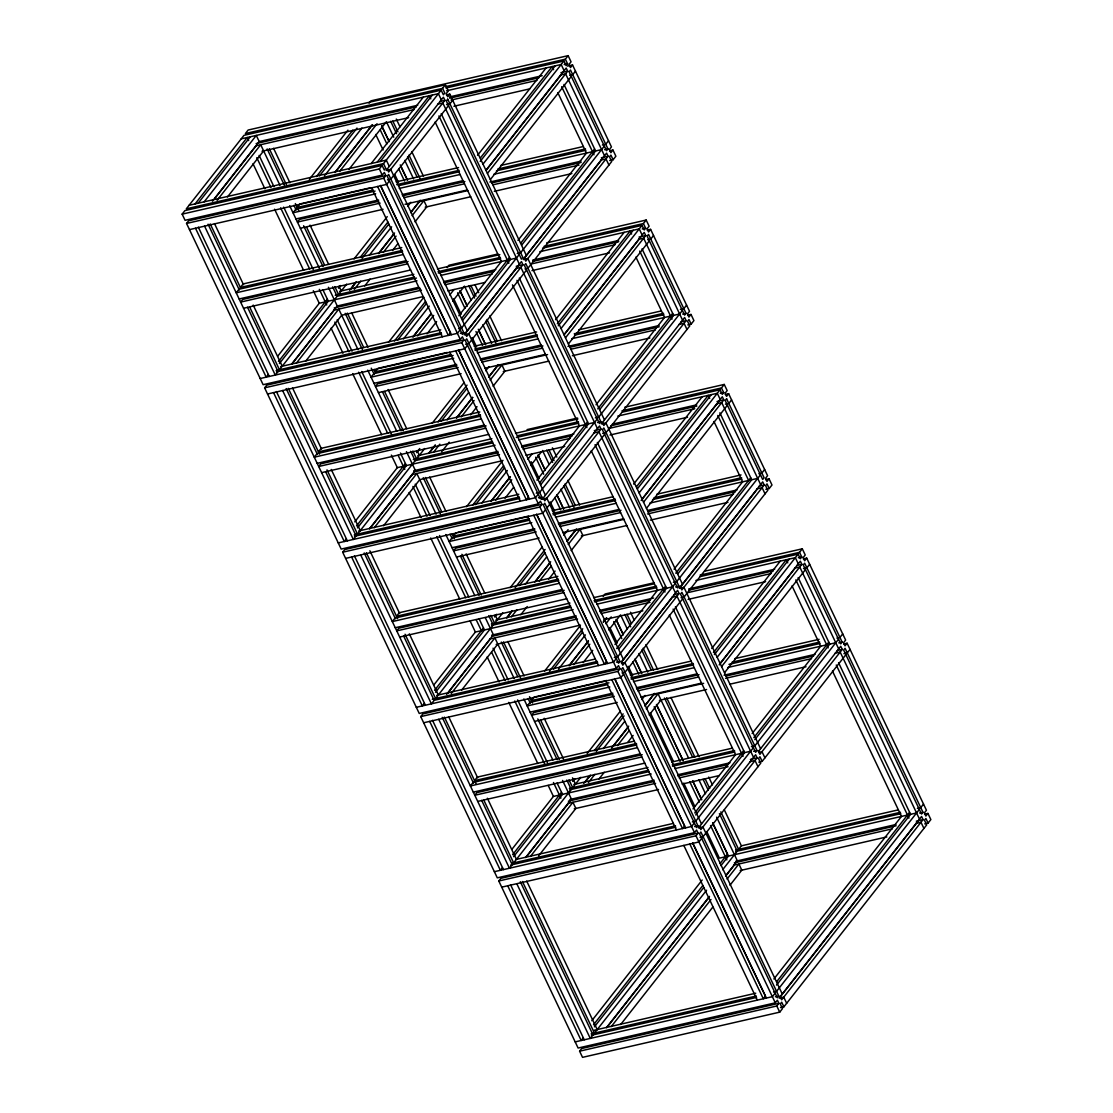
<?xml version="1.0" encoding="UTF-8"?>
<svg xmlns="http://www.w3.org/2000/svg" width="1113" height="1113" viewBox="0 0 1113 1113"><rect width="100%" height="100%" fill="white"/><g stroke="black" fill="none" stroke-linecap="round" stroke-linejoin="round"><path stroke-width="1.5" d="M780.533 1007.599L783.9 1006.82L781.702 1002.187L780.283 1003.982L782.495 1008.628L779.726 1012.148L582.53 1057.35L579.595 1051.187L776.791 1005.985L778.877 1003.328L777.389 1000.184L775.302 1002.841L578.106 1048.043L498.791 880.995L695.987 835.793L698.074 833.136L696.571 830.006L694.498 832.663L497.288 877.851L420.728 716.605L617.924 671.403L620.011 668.76L618.522 665.616L616.435 668.273L419.239 713.461L342.679 552.215L539.875 507.027L541.961 504.37L540.459 501.226L538.386 503.883L341.176 549.085L264.616 387.839L461.812 342.637L463.898 339.98L462.41 336.836L460.323 339.493L263.127 384.695L186.553 223.449L383.762 178.247L385.835 175.59L384.347 172.445L382.26 175.103L185.064 220.304L182.142 214.141L184.911 210.607L382.107 165.406L384.305 170.052L385.724 168.258L383.512 163.611L441.165 90.153L443.377 94.786L444.783 92.991L442.584 88.358L445.353 84.825L448.275 90.988L446.188 93.645L447.69 96.789L449.777 94.132L526.338 255.378M195.095 203.902L247.211 137.497L248.686 140.6M198.156 203.206L250.272 136.802M186.553 223.449L188.64 220.791L385.835 175.59M204.166 201.829L256.282 135.424L259.218 141.588L212.416 201.216M214.698 198.615L256.185 145.761M217.105 200.298L260.706 144.732L280.003 185.384M227.469 196.973L263.628 150.895M309.358 179.29L347.91 130.165M369.085 103.203L370.921 100.852L568.131 55.65L571.052 61.813L568.966 64.471L570.454 67.615L572.541 64.957L611.454 146.916L609.368 149.573L610.87 152.704L612.943 150.046L615.879 156.21L613.11 159.743L609.743 160.522M316.44 176.55L352.849 130.151M319.501 175.854L356.981 128.092M324.44 175.84L361.92 128.078M334.874 172.445L372.354 124.698M335.055 172.529L372.535 124.781M339.576 171.499L377.057 123.738M348.926 169.482L386.406 121.72L393.752 137.191M371.199 163.541L423.316 97.137M377.21 162.164L429.326 95.76L430.801 98.848M380.27 161.468L432.387 95.05M182.142 214.141L379.338 168.939L382.107 165.406M387.241 169.079L443.419 97.193L444.908 100.323L388.618 172.056L387.129 168.912M389.453 180.89L386.684 184.41L189.488 229.612M448.525 105.624L390.858 179.082L387.491 179.861M452.699 100.295L449.93 103.829L446.563 104.594M277.777 356.118L319.264 303.265L417.013 280.852M354.059 258.926L387.254 216.632M268.289 374.497L266.202 377.154L195.498 228.235M278.473 361.516L327.361 299.23M360.069 257.548L387.908 222.071M279.405 363.534L328.335 301.178L322.895 289.825M338.491 288.239L340.634 285.512M362.059 258.216L388.827 224.103M264.616 387.839L266.703 385.181L463.898 339.98M346.644 284.135L338.519 294.486L334.804 286.639M369.14 255.475L391.623 226.815M407.692 206.35L410.906 202.26M291.536 364.243L337.267 305.978L328.391 287.265M349.579 290.298L355.993 282.104M378.49 253.458L394.545 232.979M410.614 212.513L420.255 200.229M291.689 364.354L334.234 310.151M350.832 289.018L356.174 282.187M378.67 253.541L393.654 234.44M410.794 212.597L419.364 201.69M296.225 363.325L338.769 309.108L358.066 349.76M354.282 289.338L360.709 281.158M383.192 252.498L396.047 236.123M412.102 215.658L423.886 200.646L426.808 206.809L415.038 221.821M305.532 361.363L341.691 315.285L422.676 296.712M364.702 285.958L370.059 279.126M392.541 250.481L397.898 243.65M477.56 155.291L546.093 67.963M480.357 158.004L552.104 66.585L553.578 69.674M480.204 161.399L555.164 65.876M483 164.112L563.943 60.978L566.155 65.611L567.56 63.817L565.362 59.184L568.131 55.65M485.936 170.289L566.183 68.018L567.686 71.149L487.424 173.419M486.103 170.372L561.077 74.849M490.346 179.583L571.289 76.449M575.477 71.121L572.708 74.654L569.689 75.336M388.493 342.317L423.83 297.282M447.134 267.593L448.984 265.242L497.859 254.028M394.503 340.94L425.556 301.373M397.564 340.244L426.474 303.39M403.574 338.867L429.27 306.117M412.923 336.836L431.134 313.643M413.104 336.919L431.315 313.727M417.625 335.889L433.694 315.424M449.763 294.945L454.034 289.491M426.989 333.858L436.616 321.587M452.685 301.108L464.469 286.111L471.077 300.023M458.834 315.73L501.379 261.527L435.127 122.013M517.962 240.394L586.495 153.051L557.85 92.713M461.658 318.415L509.476 257.493M520.759 243.107L594.592 149.017M462.591 320.433L510.45 259.44L441.221 113.665M521.677 245.124L595.566 150.978L563.985 84.449M460.17 329.796L457.401 333.33L260.192 378.531M519.228 254.543L461.575 328.001L458.556 328.697M604.345 146.067L520.634 252.734L517.267 253.514M608.533 140.739L605.764 144.273L602.397 145.052M463.773 332.648L462.368 334.443L387.254 176.244L388.66 174.449L463.773 332.648L460.406 333.413M607.962 148.919L606.557 150.714L569.091 71.802L570.496 70.008L607.962 148.919L604.596 149.685M516.349 268.414L464.232 334.818L468.768 333.775L545.328 495.021M601.479 159.938L523.305 259.552L527.826 258.522L604.387 419.768M522.957 264.713L466.681 336.432L465.192 333.302L521.468 261.569L522.957 264.713L516.223 266.257M608.088 156.251L525.739 261.179L524.251 258.035L606.599 153.107L608.088 156.251L601.34 157.796M467.516 345.267L464.747 348.8L267.537 394.002M526.574 270.014L468.921 343.472L465.554 344.251M354.769 521.858L397.313 467.655L495.076 445.242M432.108 423.316L464.232 382.385M346.352 538.887L344.265 541.53L273.548 392.625M356.536 525.906L405.41 463.62M438.119 421.938L467.029 385.098M357.468 527.91L406.384 465.568L400.43 453.033M416.554 452.629L419.768 448.525M441.179 421.243L466.89 388.493M342.679 552.215L344.752 549.558L541.961 504.37M424.707 448.511L416.582 458.862L412.853 451.029M447.189 419.865L468.615 392.569M485.741 370.74L488.955 366.65M369.599 528.633L415.33 470.354L406.44 451.655M428.7 453.325L435.127 445.13M456.539 417.834L472.608 397.369M488.677 376.904L498.304 364.619M369.753 528.745L412.297 474.541M428.881 453.408L435.308 445.214M456.72 417.918L472.788 397.452M488.857 376.987L497.414 366.066M374.274 527.715L416.819 473.498L436.115 514.15M433.402 452.365L439.83 444.184M461.255 416.888L474.096 400.513M490.165 380.048L501.949 365.036L504.871 371.199L493.087 386.211M383.582 525.739L419.74 479.661L502.422 460.712M441.694 451.711L449.179 442.153M470.604 414.871L477.032 406.676M555.61 319.681L624.156 232.353M557.349 323.758L630.167 230.975L631.628 234.064M558.267 325.789L633.227 230.266M561.063 328.502L642.006 225.369L644.204 230.001L645.623 228.207L643.411 223.56L646.18 220.04L649.116 226.203L647.029 228.861L648.517 232.005L650.604 229.348L689.517 311.292L687.431 313.949L688.919 317.094L691.006 314.436L693.928 320.6L691.159 324.133L687.792 324.899M563.985 334.665L644.246 232.394L645.735 235.539L565.474 337.809M564.166 334.749L639.126 239.239M568.409 343.973L649.352 240.839M653.526 235.511L650.757 239.045L647.738 239.726M466.542 506.707L502.965 460.309M472.552 505.33L503.619 465.749M475.627 504.62L504.537 467.78M456.08 532.696L453.311 536.229L529.231 518.825M481.637 503.243L507.333 470.493M490.986 501.226L510.255 476.67M491.167 501.309L510.436 476.754M495.688 500.28L511.743 479.8M527.812 459.335L532.097 453.881M505.038 498.248L513.608 487.341M530.748 465.498L541.447 451.85M536.897 480.12L579.428 425.903L512.439 284.831M596.025 404.77L664.558 317.442L635.899 257.103M539.708 482.805L587.525 421.883M597.751 408.861L672.655 313.407M540.64 484.823L588.513 423.83L519.284 278.055M599.74 409.514L673.629 315.369L642.034 248.839M538.219 494.186L535.45 497.72L338.255 542.907M597.291 418.919L539.638 492.391L536.257 493.156M682.408 310.457L598.697 417.125L595.33 417.904M686.582 305.129L683.813 308.663L680.446 309.428M541.836 497.038L540.431 498.833L465.304 340.634L466.723 338.839L541.836 497.038L538.469 497.803M600.895 421.771L599.49 423.566L524.376 265.367L525.781 263.572L600.895 421.771L597.528 422.537M686.025 313.296L684.606 315.104L647.14 236.193L648.559 234.398L686.025 313.296L682.659 314.075M542.295 499.208L599.531 425.959L601.02 429.103L544.73 500.822L543.241 497.678M601.354 423.942L684.648 317.497L686.137 320.641L603.803 425.556L602.314 422.425M545.565 509.657L542.796 513.19L345.6 558.392M546.984 507.862L604.637 434.39M433.889 684.898L475.376 632.045L573.125 609.632M510.171 587.706L542.295 546.775M424.401 703.263L422.314 705.92L351.611 557.015M434.585 690.297L483.473 628.01M515.11 587.692L545.092 549.488M435.517 692.3L484.447 629.958L479.007 618.605M494.603 617.005L496.746 614.279M519.242 585.633L544.939 552.883M420.728 716.605L422.815 713.948L620.011 668.76M597.737 662.819L434.251 700.3L431.399 703.847L360.682 554.928M502.756 612.901L494.631 623.252L490.916 615.419M525.253 584.255L546.664 556.959M563.804 535.13L568.089 529.663M446.591 694.373L493.379 634.744L485.254 617.604M506.763 617.701L512.119 610.884M534.602 582.224L550.671 561.759M566.726 541.294L576.367 529.009M447.802 693.135L490.346 638.932M506.944 617.785L512.286 610.967M535.854 580.944L549.78 563.206M566.907 541.377L575.477 530.456M451.266 693.455L494.882 637.888L514.178 678.54M511.465 616.755L516.822 609.924M539.304 581.278L551.088 566.267M568.214 544.438L579.998 529.426L582.92 535.59L571.15 550.601M461.645 690.13L497.803 644.051M520.814 614.738L527.242 606.543M548.653 579.247L555.081 571.066M633.673 484.072L702.206 396.743M636.469 486.784L708.216 395.365L709.691 398.454M637.387 488.816L711.277 394.656M639.112 492.892L720.055 389.745L722.267 394.392L723.673 392.597L721.474 387.95L724.243 384.43L727.165 390.593L725.078 393.251L726.566 396.381L728.653 393.738L767.567 475.682L765.494 478.34L766.982 481.484L769.069 478.827L771.991 484.99L769.222 488.524L765.855 489.289M642.048 499.055L722.309 396.785L723.798 399.929L643.537 502.2M641.158 500.502L717.189 403.629M646.458 508.363L727.401 405.229M731.589 399.901L728.82 403.421L725.439 404.2M544.605 671.097L579.943 626.062M603.246 596.359L605.096 594.008L653.971 582.809M549.544 671.083L582.739 628.775M553.676 669.01L582.586 632.17M558.615 668.996L585.382 634.883M569.035 665.616L588.318 641.046M603.302 621.944L606.515 617.854M569.216 665.699L588.499 641.13M603.483 622.028L606.696 617.938M573.738 664.656L589.807 644.19M605.875 623.725L611.218 616.908M583.101 662.638L592.728 650.354M608.797 629.888L620.581 614.877L627.189 628.803M614.946 644.51L657.491 590.293L591.253 450.793M674.075 569.16L742.608 481.832L713.962 421.493M616.699 648.545L665.588 586.259M675.8 573.237L750.705 477.797M618.703 649.199L666.562 588.221L597.347 442.431M677.789 573.905L751.692 479.745L719.847 412.812M616.282 658.576L613.513 662.11L416.304 707.298M675.341 583.309L617.687 656.781L614.32 657.546M760.471 474.848L676.76 581.515L673.379 582.294M764.645 469.519L761.876 473.053L758.857 473.735M619.885 661.414L618.48 663.223L543.367 505.024L544.772 503.215L619.885 661.414L616.519 662.193M678.958 586.161L677.553 587.956L602.425 429.757L603.844 427.962L678.958 586.161L675.591 586.927M621.416 662.235L672.461 597.18M757.591 488.718L679.417 588.332L683.939 587.288L760.513 748.534M679.083 593.493L622.793 665.212L621.304 662.068L677.58 590.349L679.083 593.493L674.019 594.648M764.2 485.018L681.852 589.946L680.363 586.801L762.711 481.887L764.2 485.018L759.149 486.186M623.628 674.047L620.859 677.58L423.663 722.768M682.686 598.78L625.033 672.252L622.014 672.934M511.952 849.289L553.425 796.421L651.188 774.022M587.149 753.459L620.344 711.151M502.464 867.653L500.377 870.31L429.674 721.391M512.648 854.687L561.522 792.386M594.231 750.719L623.141 713.878M513.58 856.69L562.51 794.348L557.057 782.982M572.666 781.396L574.809 778.669M596.22 751.372L624.073 715.896M498.791 880.995L500.878 878.338L698.074 833.136M580.819 777.291L572.694 787.642L568.966 779.81M603.302 748.632L624.727 721.349M641.853 699.507L645.067 695.416M525.712 857.413L571.442 799.134L562.566 780.436M583.741 783.455L590.168 775.274M611.594 747.978L628.72 726.149M644.789 705.684L654.416 693.399M525.865 857.525L568.409 803.308M584.993 782.175L590.349 775.358M612.832 746.698L627.829 727.596M644.97 705.767L653.526 694.846M530.386 856.481L572.931 802.278L575.866 808.441L538.636 855.869M588.443 782.509L594.871 774.314M617.367 745.668L629.137 730.657M646.277 708.814L658.061 693.802L688.446 757.8M598.877 779.114L604.234 772.297M627.788 742.274L633.144 735.456M649.199 714.991L660.983 699.98M711.736 648.462L780.269 561.119M713.461 652.538L786.279 559.742L787.74 562.844M714.379 654.569L789.34 559.046M717.175 657.282L798.118 554.135L800.317 558.782L801.736 556.987L799.524 552.34L802.292 548.806L805.228 554.984L803.141 557.641L804.629 560.771L806.716 558.114L845.63 640.072L843.543 642.73L845.031 645.874L847.118 643.217L926.447 810.264L924.36 812.921L925.849 816.066L927.936 813.408L930.858 819.571L928.089 823.091L924.722 823.87M720.097 663.445L800.358 561.175L801.847 564.319L721.586 666.59M719.207 664.892L795.239 568.006M724.521 672.753L805.464 569.606M809.638 564.291L806.869 567.811L803.503 568.59M693.009 808.901L735.554 754.684L669.303 615.169M752.138 733.55L820.671 646.222L792.025 585.883M694.762 812.935L743.637 750.649M753.863 737.627L828.768 642.187M695.695 814.953L744.625 752.611L675.396 606.822M754.781 739.658L829.741 644.135L798.146 577.605M694.331 822.966L691.563 826.486L494.367 871.688M753.404 747.699L695.75 821.171L692.369 821.937M838.52 639.238L754.809 745.905L751.442 746.67M842.708 633.909L839.939 637.429L836.92 638.125M697.948 825.804L696.543 827.599L621.416 669.4L622.835 667.605L697.948 825.804L694.582 826.583M757.007 750.538L755.602 752.346L680.488 594.147L681.893 592.339L757.007 750.538L753.64 751.317M842.138 642.076L840.732 643.871L803.252 564.973L804.671 563.178L842.138 642.076L838.771 642.855M698.408 827.975L755.644 754.739L757.132 757.883L700.842 829.602L699.354 826.458M758.537 751.358L840.76 646.277L842.263 649.408L759.915 754.336L758.426 751.192M701.677 838.437L698.908 841.957L501.713 887.158M758.788 762.141L762.155 761.375L845.866 654.708M850.054 649.38L847.285 652.914L843.904 653.679M591.782 1020.732L702.206 880.007M583.268 1037.845L581.195 1040.502L507.723 885.781M593.493 1024.809L702.86 885.461M720.014 863.605L727.457 854.116L712.626 822.855M594.412 1026.84L703.778 887.492M720.932 865.636L728.445 856.064L712.849 823.244M579.595 1051.187L581.682 1048.529L778.877 1003.328M706.574 890.219L594.439 1033.101L522.456 881.51M722.657 869.726L737.223 851.167L719.401 813.659M606.571 1027.536L709.496 896.382M725.579 875.889L737.376 860.864L716.633 817.179M606.752 1027.619L708.605 897.829M725.759 875.959L734.343 865.038M611.274 1026.576L710.984 899.527M727.067 879.033L738.865 863.994L741.801 870.157L730.003 885.197M620.637 1024.544L712.849 907.053M773.897 978.981L901.488 816.413L832.468 671.069M776.693 981.708L909.571 812.379M776.526 985.102L910.559 814.326L838.576 662.736M775.149 993.158L772.38 996.678L575.184 1041.879M919.338 809.429L776.554 991.349L773.535 992.045M923.512 804.101L920.743 807.621L917.376 808.4M778.766 995.996L777.347 997.791L699.479 833.79L700.884 831.995L778.766 995.996L775.385 996.775M922.955 812.267L921.536 814.062L843.668 650.062L845.073 648.267L922.955 812.267L919.575 813.033M916.458 823.3L779.225 998.166L783.747 997.137L786.668 1003.3M923.067 819.599L781.66 999.794L780.171 996.65L921.578 816.455L923.067 819.599L916.333 821.144M783.9 1006.82L926.684 824.9L924.472 820.253L925.891 818.458L928.089 823.091M445.353 84.825L248.157 130.026L245.389 133.546L442.584 88.358M445.687 86.605L565.362 59.184M445.965 88.024L563.943 60.978M441.165 90.153L243.97 135.355L186.316 208.813L383.512 163.611M446.563 90.779L561.175 64.498L564.11 70.675M564.194 64.596L567.56 63.817M241.201 138.875L438.397 93.673L441.332 99.85M567.491 66.112L572.541 64.957M446.396 94.897L449.777 94.132M449.499 96.942L542.198 75.698M259.301 141.56L417.737 105.248M449.694 98.194L539.026 77.715M560.938 72.693L567.686 71.149M256.129 143.591L416.248 106.89M439.844 101.492L444.908 100.323M450.988 100.087L536.939 80.373M560.535 74.974L565.599 73.806L604.512 155.764M255.74 145.859L414.175 109.547M437.771 104.149L442.821 102.98L519.381 264.226M453.909 106.25L529.76 88.859M262.028 151.257L408.666 117.644M189.085 205.279L386.281 160.091L389.216 166.254M386.183 170.428L390.705 169.399L467.265 330.644M370.838 187.68L299.967 203.929L297.199 207.449L373.119 190.045M396.145 181.878L458.57 167.576M396.743 184.633L459.168 170.331M375.081 191.074L295.794 209.244L293.025 212.778L375.693 193.829M398.704 185.662L459.446 171.736M399.317 188.417L460.059 174.491M500.655 165.475L583.254 146.54M497.887 168.995L585.535 148.905M496.481 170.79L585.814 150.325M295.947 218.941L378.615 199.992M402.238 194.58L462.98 180.654M493.713 174.324L601.577 149.601M378.823 201.258L299.522 219.428L297.435 222.085L380.117 203.136M402.447 195.832L464.872 181.53M403.727 197.724L464.469 183.798M609.576 150.825L612.943 150.046M489.901 182.031L580.916 161.176M491.793 182.908L581.125 162.428M300.371 228.248L383.039 209.3M404.979 204.277L467.404 189.961M418.919 201.787L467.794 190.587M493.073 184.786L579.038 165.086M600.95 160.063L606.001 158.909L608.922 165.072M425.208 207.185L470.716 196.751M494.311 191.339L571.845 173.572M401.765 247.587L243.163 283.94L240.394 287.474L402.363 250.342M402.642 251.761L238.975 289.269L236.206 292.789L403.24 254.515M239.142 298.966L406.175 260.679M408.068 261.541L242.717 299.439L240.631 302.096L407.664 263.823M243.552 308.273L410.586 269.986M546.733 242.829L646.18 220.04M339.688 291.314L413.855 274.327M437.451 268.915L499.807 254.627M543.965 246.363L643.411 223.56M335.236 295.237L414.453 277.081M438.049 271.669L500.419 257.381M542.56 248.157L642.006 225.369M337.197 296.253L416.415 278.097M438.327 273.075L500.683 258.786M539.791 251.691L639.238 228.888L642.159 235.052M642.243 228.986L645.623 228.207M440.609 275.454L516.46 258.063M647.223 230.113L650.604 229.348M532.612 260.164L618.564 240.464M337.364 305.95L418.265 287.404M443.544 281.617L495.786 269.638M532.807 261.43L618.772 241.73M639.001 237.083L645.735 235.539M334.192 307.981L420.144 288.281M443.753 282.869L494.311 271.28M530.72 264.087L615.002 244.763M638.598 239.351L643.648 238.196L682.561 320.154M333.789 310.249L421.437 290.159M445.033 284.761L492.224 273.937M515.82 268.525L520.884 267.37L597.444 428.616M524.974 268.901L527.979 268.205L611.705 161.538L609.493 156.905L610.898 155.097L613.11 159.743M531.972 270.626L609.507 252.86M447.955 290.924L485.045 282.424M280.629 366.58L440.748 329.879M276.177 370.49L441.346 332.634M276.455 371.909L441.624 334.053M447.203 352.459L378.03 368.306L375.262 371.839L451.182 354.435M474.194 346.268L536.619 331.966M474.806 349.023L537.231 334.721M453.144 355.464L373.843 373.634L371.074 377.168L453.756 358.219M475.084 350.428L537.509 336.126M477.366 352.807L538.108 338.881M578.718 329.851L661.303 310.93M574.266 333.775L663.598 313.296M574.545 335.18L663.863 314.701M374.01 383.331L456.678 364.382M480.301 358.97L541.043 345.044M571.776 338.714L679.64 313.991M456.873 365.634L377.585 383.818L375.498 386.475L458.166 367.527M480.496 360.222L542.921 345.92M481.79 362.115L542.532 348.188M687.639 315.216L691.006 314.436M567.95 346.421L658.966 325.566M569.842 347.298L659.174 326.819M681.086 321.796L686.137 320.641M378.42 392.639L461.102 373.69M484.712 368.278L545.453 354.351M496.968 366.177L547.54 354.588M571.136 349.176L655.404 329.865M679 324.453L684.064 323.299L686.985 329.462M503.271 371.561L548.779 361.141M572.374 355.729L649.909 337.962M479.814 411.977L321.212 448.33L318.443 451.85L480.426 414.732M480.691 416.137L317.038 453.659L314.269 457.179L481.303 418.891M317.191 463.342L484.225 425.069M486.117 425.931L320.767 463.829L318.694 466.486L485.727 428.199M321.615 472.649L488.649 434.376M527.047 429.618L577.605 418.029M624.796 407.219L724.243 384.43M417.751 455.704L491.904 438.703M515.514 433.305L577.87 419.003M622.028 410.739L721.474 387.95M413.299 459.627L492.516 441.471M517.795 435.67L578.468 421.757M622.306 412.158L720.055 389.745M415.26 460.643L492.781 442.877M516.39 437.465L578.746 423.177M617.854 416.067L717.287 393.279L720.222 399.442M720.306 393.362L723.673 392.597M518.672 439.844L594.523 422.453M725.286 394.503L728.653 393.738M602.509 423.677L605.889 422.898L682.45 584.158M612.345 424.164L696.627 404.854M413.73 470.729L497.998 451.405M521.594 446.007L573.849 434.028M610.87 425.806L696.821 406.106M717.05 401.473L723.798 399.929M413.939 471.982L498.207 452.671M521.802 447.259L572.374 435.67M594.272 430.648L601.02 429.103M608.783 428.463L694.749 408.763M716.647 403.741L721.711 402.586L760.624 484.545M411.852 474.639L499.5 454.549M523.096 449.137L570.287 438.327M593.883 432.915L598.933 431.761L675.508 593.006M602.676 433.374L606.042 432.595L689.754 325.928L687.556 321.281L688.961 319.487L691.159 324.133M610.021 435.016L687.556 417.25M526.018 455.314L564.778 446.424M358.692 530.971L518.811 494.269M354.226 534.88L519.409 497.024M354.504 536.299L519.688 498.443M541.767 499.334L546.817 498.165L623.391 659.411M457.763 532.306L528.633 516.07M552.257 510.658L612.999 496.732M552.855 513.413L615.28 499.097M529.51 520.23L451.906 538.024L449.137 541.558L531.805 522.609M553.133 514.818L615.559 500.516M555.429 517.197L616.171 503.271M656.781 494.242L741.049 474.931M654.013 497.775L741.648 477.686M652.594 499.57L741.926 479.091M452.059 547.721L534.741 528.772M558.35 523.36L619.092 509.434M649.825 503.104L757.703 478.367M534.936 530.025L455.634 548.208L453.548 550.865L536.229 531.917M558.559 524.613L620.984 510.311M559.853 526.491L620.581 512.578M765.688 479.592L769.069 478.827M647.696 510.422L737.029 489.943M647.905 511.674L735.54 491.584M456.483 557.029L539.151 538.08M562.775 532.668L623.517 518.741M575.031 530.567L623.906 519.354M647.502 513.956L733.467 494.242M757.063 488.844L762.113 487.675L765.048 493.852M581.334 535.951L626.842 525.517M650.437 520.119L727.958 502.339M557.877 576.367L399.275 612.72L396.506 616.24L558.476 579.122M558.754 580.527L395.101 618.035L392.333 621.569L559.366 583.282M395.254 627.732L562.288 589.445M564.18 590.321L398.83 628.219L396.743 630.876L563.776 592.589M399.678 637.039L566.712 598.752M704.543 571.219L802.292 548.806M495.814 620.094L569.967 603.093M593.563 597.695L654.235 583.782M700.091 575.129L799.524 552.34M491.348 624.003L570.566 605.848M594.161 600.45L656.531 586.148M700.355 576.548L798.118 554.135M491.626 625.423L570.844 607.267M594.439 601.855L656.809 587.567M695.903 580.457L795.35 557.669L798.271 563.832M798.355 557.752L801.736 556.987M596.721 604.22L672.572 586.843M803.349 558.893L806.716 558.114M688.724 588.944L774.676 569.244M491.793 635.12L576.061 615.795M599.657 610.397L653.595 598.029M688.919 590.196L773.201 570.886M796.797 565.474L801.847 564.319M491.988 636.372L576.27 617.061M599.865 611.649L650.423 600.06M686.846 592.853L771.114 573.543M794.71 568.131L799.76 566.976L838.687 648.921M489.901 639.029L577.55 618.939M601.145 613.527L650.02 602.328M671.932 597.305L676.996 596.151L753.557 757.397M681.086 597.681L684.105 596.985L767.817 490.318L765.605 485.671L767.024 483.877L769.222 488.524M688.084 599.406L765.619 581.64M496.203 644.427L580.471 625.103M604.081 619.691L642.841 610.814M436.741 695.361L595.177 659.049M432.289 699.27L597.458 661.414M621.499 663.334L624.88 662.555L701.44 823.801M606.682 680.46L534.143 697.086L531.374 700.62L608.978 682.826M630.306 675.048L691.048 661.122M630.918 677.803L693.343 663.487M607.573 684.62L529.955 702.414L527.186 705.934L609.868 686.985M631.196 679.208L693.622 664.906M633.478 681.573L694.22 667.661M734.83 658.632L819.098 639.321M732.062 662.165L819.711 642.076M728.973 664.35L819.989 643.481M530.122 712.111L612.79 693.162M636.413 687.737L697.155 673.824M727.888 667.48L835.752 642.758M612.999 694.415L533.697 712.584L531.611 715.242L614.279 696.293M636.608 689.003L699.034 674.687M637.902 690.881L698.644 676.968M843.751 643.982L847.118 643.217M724.076 675.201L815.078 654.333M725.954 676.064L813.603 655.974M837.199 650.576L842.263 649.408M534.532 721.419L617.214 702.47M640.838 697.044L701.566 683.132M653.081 694.943L703.653 683.354M725.565 678.332L811.516 658.632M835.112 653.22L840.176 652.065L919.491 819.112M659.383 700.341L706.574 689.517M730.17 684.119L806.021 666.729M634.243 741.133L477.338 777.097L474.569 780.63L636.539 743.512M636.817 744.917L473.15 782.425L470.382 785.959L637.415 747.672M473.317 792.122L640.351 753.835M642.229 754.711L476.893 792.609L474.806 795.266L641.839 756.979M477.727 801.43L644.761 763.142M573.863 784.484L648.03 767.483M671.626 762.071L732.298 748.173M569.411 788.394L648.629 770.238M672.224 764.826L734.58 750.538M569.689 789.813L648.907 771.657M672.502 766.245L734.858 751.943M674.784 768.61L750.635 751.233M758.621 752.458L762.002 751.678L764.923 757.842M569.842 799.496L654.11 780.185M677.706 774.773L729.961 762.808M568.367 801.151L654.319 781.437M677.914 776.039L728.486 764.45M750.399 759.428L757.132 757.883M567.964 803.419L655.613 783.329M679.208 777.917L728.083 766.718M749.995 761.695L755.045 760.541L757.981 766.704M574.266 808.803L658.534 789.493M682.13 784.081L719.207 775.58M516.488 859.361L673.226 823.425M512.036 863.271L675.521 825.804M510.617 865.065L675.8 827.209M699.562 827.71L702.929 826.945L782.258 993.992M700.077 837.324L703.096 836.642L760.749 763.17L758.537 758.523L759.956 756.729L762.155 761.375M741.481 845.824L898.233 809.888M735.61 850.054L900.514 812.267M735.623 851.528L900.793 813.673M916.569 812.949L719.374 858.151L706.755 831.578M924.555 814.173L927.936 813.408M735.776 861.225L895.895 824.524M734.302 862.867L896.104 825.776M733.898 865.135L892.334 828.823M915.929 823.411L920.98 822.257L923.915 828.42M740.201 870.533L886.824 836.92M594.203 1030.262L755.727 993.227M591.156 1033.852L756.325 995.996M591.434 1035.257L756.603 997.401M561.662 86.703L593.98 154.777M639.711 251.079L672.043 319.167M717.774 415.469L748.618 480.454M795.823 579.859L828.155 647.933M836.253 665.004L908.959 818.125M438.912 115.933L508.864 263.238M516.961 280.323L586.913 427.629M595.024 444.713L664.976 592.019M673.087 609.089L743.025 756.409M396.298 119.049L399.97 126.785M411.727 151.549L423.483 176.299M475.084 284.984L478.757 292.719M489.776 315.925L501.532 340.689M552.41 447.829L556.82 457.109M567.839 480.315L579.595 505.065M630.459 612.22L634.132 619.955M645.888 644.705L657.644 669.456M670.902 697.378L699.103 756.757M708.744 777.069L712.459 784.888M724.326 809.888L741.397 845.838L738.629 849.372L720.821 811.864M392.792 121.039L397.939 131.863M408.958 155.069L419.977 178.275M470.841 285.415L475.988 296.253M487.007 319.459L497.288 341.121M548.904 449.805L554.051 460.643M565.07 483.849L575.351 505.511M626.967 614.195L631.363 623.475M643.119 648.239L653.414 669.887M666.645 697.768L694.846 757.16M705.239 779.044L709.691 788.421M390.649 121.289L396.52 133.657M407.539 156.863L417.097 176.981M468.698 285.665L474.583 298.047M485.602 321.254L495.883 342.915M546.761 450.055L552.632 462.438M563.651 485.644L573.946 507.305M624.81 614.446L630.695 626.828M641.714 650.034L651.258 670.137M664.489 698.004L692.689 757.397M703.082 779.281L708.271 790.216M404.77 160.397L413.591 178.956M482.833 324.787L491.64 343.347M542.518 450.487L549.126 464.413M560.882 489.177L569.703 507.737M638.945 653.554L647.766 672.127M698.825 779.684L705.503 793.736M381.87 126.186L389.216 141.657M400.235 164.863L407.581 180.334M459.919 290.576L467.265 306.047M478.284 329.253L485.63 344.724M537.982 454.967L545.328 470.437M557.084 495.188L563.693 509.114M616.032 619.357L623.377 634.827M635.133 659.578L641.756 673.504M656.461 704.473L683.173 760.736M692.815 781.062L701.719 799.802M381.62 125.783L388.966 141.254M400.722 166.004L406.607 178.386M460.42 291.717L467.029 305.644M478.785 330.394L485.393 344.32M538.469 456.107L545.078 470.034M556.834 494.784L563.456 508.711M616.532 620.498L623.141 634.41M634.897 659.174L641.505 673.101M656.962 705.642L682.937 760.346M692.578 780.658L701.482 799.412M380.27 129.984L386.879 143.911M398.635 168.661L404.52 181.043M457.596 292.83L464.942 308.301M475.961 331.507L482.569 345.433M535.659 457.206L543.728 474.235M554.747 497.441L560.632 509.824M613.708 621.597L621.791 638.625M632.81 661.832L638.681 674.2M654.138 706.741L680.113 761.445M689.754 781.757L699.409 802.07M710.539 825.512L726.845 859.862M375.735 134.464L383.081 149.935M394.837 174.685L398.51 182.421M453.784 298.841L461.13 314.311M472.162 337.531L476.559 346.811M531.11 461.686L539.193 478.701M550.212 501.907L554.622 511.201M609.91 627.621L617.256 643.091M628.275 666.297L632.671 675.577M650.354 712.807L673.365 761.25M683.744 783.135L694.874 806.577M379.338 168.939L382.26 175.103M383.762 178.247L460.323 339.493M461.812 342.637L538.386 503.883M539.875 507.027L616.435 668.273M617.924 671.403L694.498 832.663M695.987 835.793L775.302 1002.841M776.791 1005.985L779.726 1012.148M380.674 185.788L451.391 334.707M458.737 350.178L529.44 499.097M536.786 514.568L607.503 663.487M614.849 678.958L685.552 827.863M692.898 843.334L766.37 998.055M380.437 185.398L450.403 332.745L448.316 335.403L377.613 186.497M458.5 349.788L528.466 497.135L526.379 499.793L455.676 350.873M536.549 514.178L606.515 661.525L604.442 664.183L533.725 515.263M614.613 678.568L684.578 825.916L682.492 828.573L611.788 679.653M692.662 842.944L765.396 996.107L763.309 998.764L689.837 844.044M371.603 187.874L442.306 336.78M449.666 352.251L520.369 501.17M527.715 516.641L598.432 665.56M605.778 681.031L676.481 829.95M683.827 845.421L757.299 1000.142M273.561 148.307L289.937 182.796M310.026 225.118L328.641 264.31M339.062 286.25L341.288 290.952M351.611 312.697L367.986 347.186M388.089 389.508L406.69 428.686M417.111 450.64L419.351 455.342M429.674 477.087L446.049 511.563M466.138 553.884L484.753 593.076M495.174 615.03L497.4 619.732M507.737 641.464L524.112 675.953M544.201 718.275L563.554 759.038M572.485 777.848L575.463 784.109M269.304 148.697L286.417 184.758M295.348 203.568L298.674 210.552M306.52 227.08L324.384 264.699M347.353 313.087L363.728 347.576M374.149 369.516L375.638 372.66M384.569 391.47L403.184 430.648M425.416 477.477L441.791 511.966M452.212 533.906L454.438 538.609M461.881 554.288L481.233 595.038M503.466 641.867L520.592 677.914M529.524 696.724L532.501 702.999M540.681 720.236L559.296 759.428M267.148 148.933L284.26 184.981M293.943 205.362L296.169 210.065M303.612 225.744L322.965 266.494M332.648 286.876L337.114 296.281L279.46 369.739L249.688 307.049M345.197 313.323L362.323 349.371M371.255 368.18L374.232 374.455M382.413 391.693L401.028 430.884M410.697 451.266L415.163 460.671L357.51 534.129L326.999 469.867M423.26 477.7L440.386 513.761M450.055 534.143L452.295 538.845M460.476 556.083L479.091 595.274M488.76 615.642L493.226 625.047L435.573 698.519L405.049 634.243M501.323 642.09L517.698 676.579M528.119 698.519L530.345 703.221M537.788 718.901L557.14 759.664M566.823 780.032L571.289 789.437L513.636 862.909L483.863 800.205M289.686 205.752L319.459 268.456M367.735 370.142L396.771 431.274M445.798 534.532L474.834 595.664M523.861 698.922L552.883 760.054M259.106 155.403L273.993 186.761M283.676 207.129L313.212 269.443M337.169 319.793L352.056 351.138M361.725 371.519L391.498 434.223M415.219 484.183L430.105 515.528M439.552 535.52L468.823 597.041M493.045 648.183L508.168 679.918M517.615 699.91L547.387 762.614M256.797 157.67L270.932 187.457M280.615 207.839L309.637 268.97M319.32 289.352L326.735 304.976M334.846 322.06L348.995 351.847M358.664 372.215L387.7 433.36M398.12 455.3L404.798 469.366M412.909 486.451L427.044 516.237M436.727 536.605L465.749 597.737M476.169 619.691L481.386 630.668M491.709 652.399L505.107 680.613M514.776 700.995L544.549 763.699M553.481 782.509L560.91 798.146M253.013 163.75L264.922 188.834M274.605 209.216L303.626 270.348M313.31 290.73L319.264 303.265M331.076 328.14L342.985 353.224M352.654 373.606L381.689 434.738M391.359 455.106L397.313 467.655M409.125 492.53L421.034 517.615M430.717 537.982L459.739 599.114M470.159 621.068L475.376 632.045M487.188 656.92L499.097 681.991M508.766 702.373L537.802 763.504M548.222 785.458L553.425 796.421M214.489 223.574L243.524 284.705M253.194 305.087L282.229 366.219M292.552 387.964L321.574 449.096M331.257 469.463L360.278 530.609M369.864 550.782L399.637 613.472M409.32 633.854L438.341 694.985M448.664 716.73L477.7 777.862M487.369 798.244L516.404 859.375M526.713 881.106L597.208 1029.567M210.232 223.963L240.756 288.225M288.295 388.354L319.556 454.187M366.344 552.744L397.605 618.578M444.407 717.12L476.03 783.733M208.075 224.2L239.337 290.034M247.531 307.271L278.041 371.547L275.273 375.067L204.569 226.148M286.138 388.576L317.4 454.41M325.594 471.662L356.104 535.923L353.336 539.457L282.619 390.538M364.201 552.966L395.463 618.8M403.643 636.052L434.167 700.314M442.251 717.356L473.512 783.19M481.706 800.428L512.217 864.704L509.448 868.237L438.745 719.318M520.314 881.733L593.034 1034.895L590.266 1038.415L516.794 883.708M198.323 227.149L269.263 376.444M276.386 391.526L347.326 540.835M354.435 555.916L425.389 705.225M432.498 720.306L503.438 869.615M510.547 884.696L584.255 1039.792M447.718 99.182L446.313 100.977L521.427 259.176L522.846 257.381L447.718 99.182M726.608 398.788L725.203 400.583L762.669 479.48L764.075 477.686L726.608 398.788"/></g></svg>
